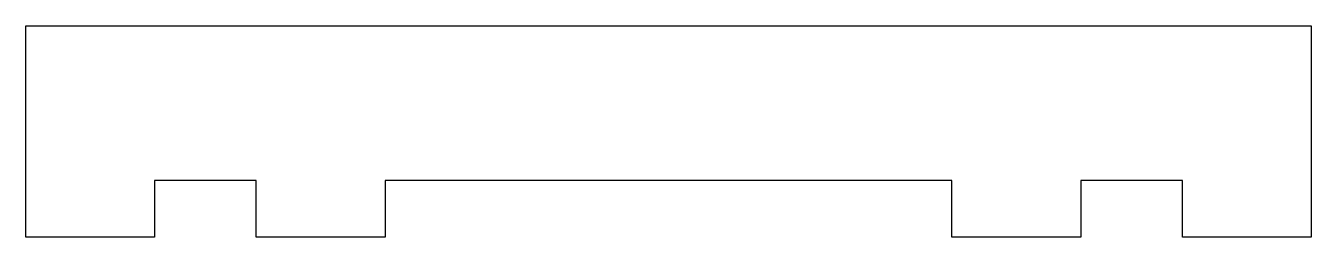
# Model space of a CAD drawing. Header units: millimetres. Extents: x -99.8 to 0, y -16.4 to 0.
import ezdxf

# ---------------------------------------------------------------- set-up
doc = ezdxf.new("R2010")
doc.units = ezdxf.units.MM
doc.layers.get('0').update_dxf_attribs({"linetype": 'CONTINUOUS'})

msp = doc.modelspace()

# ---------------------------------------------------------------- linework, layer by layer
msp.add_lwpolyline([(-27.901, -16.4), (-27.901, -12), (-71.921, -12), (-71.921, -16.4), (-81.921, -16.4), (-81.921, -12), (-89.822, -12), (-89.822, -16.4), (-99.822, -16.4), (-99.822, 0), (0, 0), (0, -16.4), (-10, -16.4), (-10, -12), (-17.901, -12), (-17.901, -16.4)], close=True)

doc.saveas('drawing.dxf')
